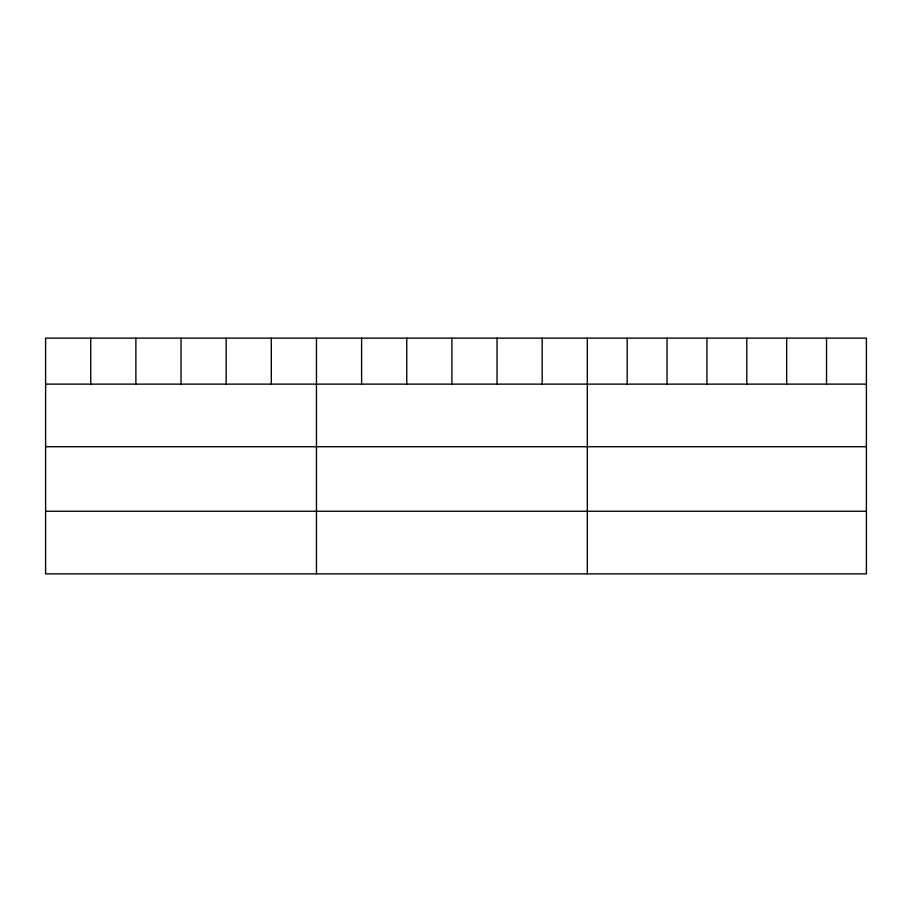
<?xml version="1.0" encoding="UTF-8"?>
<svg xmlns="http://www.w3.org/2000/svg" width="912" height="912" viewBox="0 0 912 912"><rect width="100%" height="100%" fill="white"/><g stroke="black" fill="none" stroke-linecap="round" stroke-linejoin="round"><path stroke-width="1.37" d="M866.4 384.123L866.4 573.853L45.6 573.853L45.6 338.147L866.4 338.147L866.4 384.123L45.6 384.123M45.6 446.732L866.4 446.732M45.6 511.244L866.4 511.244M826.534 338.147L826.534 384.123M786.668 338.147L786.668 384.123M746.803 338.147L746.803 384.123M706.925 338.147L706.925 384.123M667.06 338.147L667.06 384.123M627.194 338.147L627.194 384.123M587.328 338.147L587.328 573.853M542.184 338.147L542.184 384.123M497.04 338.147L497.04 384.123M451.896 338.147L451.896 384.123M406.752 338.147L406.752 384.123M361.608 338.147L361.608 384.123M316.464 338.147L316.464 573.853M271.32 338.147L271.32 384.123M226.176 338.147L226.176 384.123M181.032 338.147L181.032 384.123M135.888 338.147L135.888 384.123M90.744 338.147L90.744 384.123"/></g></svg>
